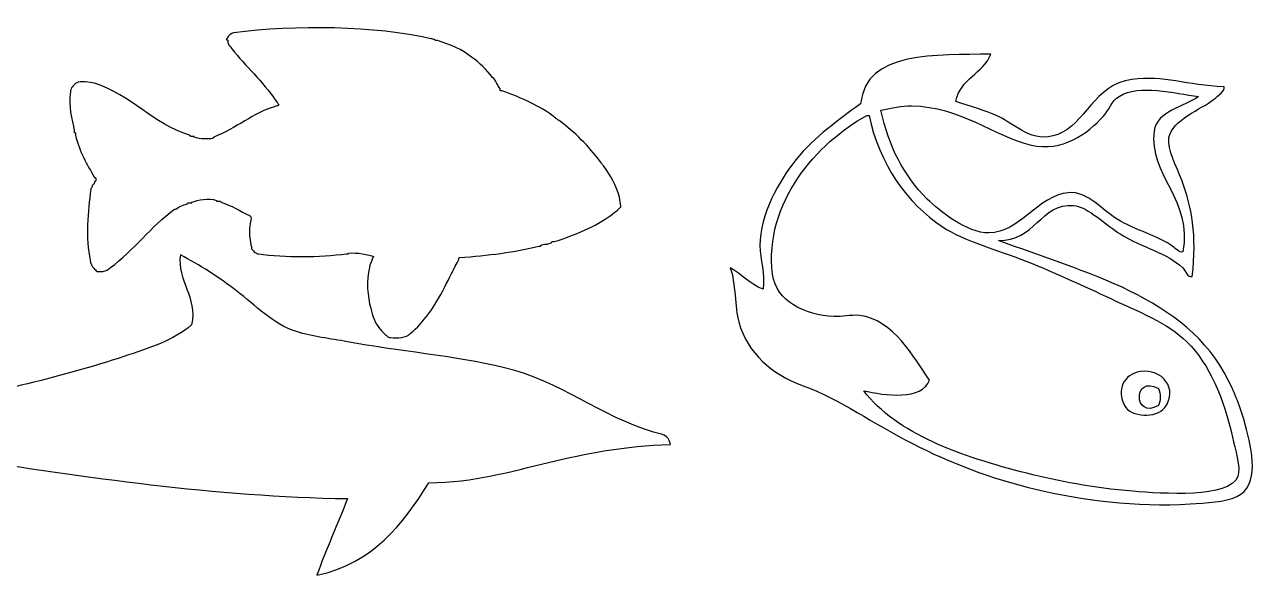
# Model space of a CAD drawing. Header units: centimetres. Extents: x -66 to 65, y -66 to 66.
# Drawn here: x 41.07 to 53.39, y -65.09 to -59.6 of the extents above; entities that cross this region are included whole.
import ezdxf

# ---------------------------------------------------------------- set-up
doc = ezdxf.new("R2010")
doc.units = ezdxf.units.CM
doc.header["$MEASUREMENT"] = 0
doc.layers.add('Layer 1', color=7, linetype='Continuous')

msp = doc.modelspace()

# ---------------------------------------------------------------- linework, layer by layer
at = {"layer": 'Layer 1'}
for points, knots in [([(45.1228, -59.73922), (45.14214, -59.73464), (45.14143, -59.75015), (45.16077, -59.74554), (45.16077, -59.74554), (45.16077, -59.74766), (45.16077, -59.74977), (45.16077, -59.75186), (45.16077, -59.75186), (45.16273, -59.76046), (45.17665, -59.7571), (45.18609, -59.75818), (45.18609, -59.75818), (45.31648, -59.79657), (45.43324, -59.84859), (45.52788, -59.92272), (45.52788, -59.92272), (45.60726, -59.98051), (45.67639, -60.04845), (45.73672, -60.12523), (45.73672, -60.12523), (45.76958, -60.15568), (45.78567, -60.20291), (45.81268, -60.23919), (45.81268, -60.23919), (45.81268, -60.24549), (45.81268, -60.25186), (45.81268, -60.25816), (45.81268, -60.25816), (45.81898, -60.25816), (45.82535, -60.25816), (45.83165, -60.25816), (45.83165, -60.25816), (46.02305, -60.33044), (46.20858, -60.40868), (46.35698, -60.52399), (46.35698, -60.52399), (46.36317, -60.53254), (46.37383, -60.53666), (46.38225, -60.54299), (46.38225, -60.54299), (46.38392, -60.55188), (46.39614, -60.55019), (46.40127, -60.55566), (46.40127, -60.55566), (46.55703, -60.67417), (46.6952, -60.81024), (46.81267, -60.96703), (46.81267, -60.96703), (46.81571, -60.97452), (46.81939, -60.9814), (46.82529, -60.98603), (46.82529, -60.98603), (46.83164, -60.99444), (46.83574, -61.00513), (46.84431, -61.01135), (46.84431, -61.01135), (46.91112, -61.10065), (46.96906, -61.19881), (47.00253, -61.32147), (47.00253, -61.32147), (47.00335, -61.35436), (47.0143, -61.37714), (47.0152, -61.41008), (47.0152, -61.41008), (47.01623, -61.41744), (47.0138, -61.42135), (47.00885, -61.42275), (47.00885, -61.42275), (46.98488, -61.4536), (46.94866, -61.47223), (46.92027, -61.49871), (46.92027, -61.49871), (46.75837, -61.61529), (46.56292, -61.69829), (46.35065, -61.76451), (46.35065, -61.76451), (46.34062, -61.76507), (46.32652, -61.76149), (46.32533, -61.77083), (46.32533, -61.77083), (46.32533, -61.77295), (46.32533, -61.77506), (46.32533, -61.77715), (46.32533, -61.77715), (46.30017, -61.77519), (46.29355, -61.79178), (46.26839, -61.78982), (46.26839, -61.78982), (46.24783, -61.79038), (46.22947, -61.79307), (46.21775, -61.80249), (46.21775, -61.80249), (46.21775, -61.80458), (46.21775, -61.8067), (46.21775, -61.80881), (46.21775, -61.80881), (46.21145, -61.80881), (46.20508, -61.80881), (46.19878, -61.80881), (46.19878, -61.80881), (45.95822, -61.86996), (45.68967, -61.90303), (45.40768, -61.92271), (45.40768, -61.92271), (45.4003, -61.92379), (45.4008, -61.93274), (45.40133, -61.94173), (45.40133, -61.94173), (45.30005, -62.12308), (45.22025, -62.32598), (45.09759, -62.48598), (45.09759, -62.48598), (45.04261, -62.5576), (44.98821, -62.62981), (44.91402, -62.6822), (44.91402, -62.6822), (44.89598, -62.70427), (44.86428, -62.71263), (44.83176, -62.72019), (44.83176, -62.72019), (44.79239, -62.72535), (44.75601, -62.7295), (44.7178, -62.72019), (44.7178, -62.72019), (44.70208, -62.72112), (44.69155, -62.71691), (44.68618, -62.70752), (44.68618, -62.70752), (44.65776, -62.68529), (44.63244, -62.65997), (44.61022, -62.63156), (44.61022, -62.63156), (44.56561, -62.57912), (44.54119, -62.50654), (44.52164, -62.42905), (44.52164, -62.42905), (44.48923, -62.31607), (44.47605, -62.14817), (44.50897, -62.024), (44.50897, -62.024), (44.5122, -61.98503), (44.53299, -61.96365), (44.54059, -61.92907), (44.54059, -61.92907), (44.54747, -61.92748), (44.54488, -61.91645), (44.55326, -61.9164), (44.55326, -61.9164), (44.51016, -61.8919), (44.37498, -61.87113), (44.30011, -61.87841), (44.30011, -61.87841), (44.30011, -61.88053), (44.30011, -61.88264), (44.30011, -61.88473), (44.30011, -61.88473), (44.29381, -61.88473), (44.28744, -61.88473), (44.28114, -61.88473), (44.28114, -61.88473), (44.00875, -61.92212), (43.67199, -61.92627), (43.4014, -61.88473), (43.4014, -61.88473), (43.39243, -61.88529), (43.38349, -61.88579), (43.38243, -61.87841), (43.38243, -61.87841), (43.36708, -61.87055), (43.35296, -61.86145), (43.34444, -61.84679), (43.34444, -61.84679), (43.33505, -61.84139), (43.33084, -61.83084), (43.33177, -61.81512), (43.33177, -61.81512), (43.32142, -61.76212), (43.30835, -61.69725), (43.3128, -61.62525), (43.3128, -61.62525), (43.31584, -61.57548), (43.34614, -61.51648), (43.3128, -61.505), (43.3128, -61.505), (43.21781, -61.46071), (43.1378, -61.40152), (43.02798, -61.3721), (43.02798, -61.3721), (43.02798, -61.37001), (43.02798, -61.36792), (43.02798, -61.3658), (43.02798, -61.3658), (43.02602, -61.3572), (43.01213, -61.36053), (43.00266, -61.35945), (43.00266, -61.35945), (42.99634, -61.35945), (42.98999, -61.35945), (42.98366, -61.35945), (42.98366, -61.35945), (42.98366, -61.35733), (42.98366, -61.35527), (42.98366, -61.35315), (42.98366, -61.35315), (42.90783, -61.32505), (42.79893, -61.34728), (42.73686, -61.37212), (42.73686, -61.37212), (42.73686, -61.37424), (42.73686, -61.37635), (42.73686, -61.37847), (42.73686, -61.37847), (42.73051, -61.37847), (42.72419, -61.37847), (42.71784, -61.37847), (42.71784, -61.37847), (42.70781, -61.379), (42.69371, -61.37543), (42.69255, -61.38477), (42.69255, -61.38477), (42.69255, -61.38689), (42.69255, -61.389), (42.69255, -61.39112), (42.69255, -61.39112), (42.64556, -61.39898), (42.60799, -61.41623), (42.57862, -61.44173), (42.57862, -61.44173), (42.57439, -61.44173), (42.57018, -61.44173), (42.56595, -61.44173), (42.56595, -61.44173), (42.33087, -61.61384), (42.16145, -61.85154), (41.92672, -62.024), (41.92672, -62.024), (41.90841, -62.04363), (41.88306, -62.05625), (41.85081, -62.06199), (41.85081, -62.06199), (41.83179, -62.06199), (41.81282, -62.06199), (41.79385, -62.06199), (41.79385, -62.06199), (41.78173, -62.05294), (41.7712, -62.04244), (41.76221, -62.03032), (41.76221, -62.03032), (41.74081, -62.01164), (41.72961, -61.9828), (41.72422, -61.94806), (41.72422, -61.94806), (41.67824, -61.7384), (41.70033, -61.45424), (41.73057, -61.24556), (41.73057, -61.24556), (41.73001, -61.23656), (41.72951, -61.22762), (41.73687, -61.22656), (41.73687, -61.22656), (41.74859, -61.22561), (41.74073, -61.20513), (41.74954, -61.20124), (41.74954, -61.20124), (41.75811, -61.19502), (41.76221, -61.18436), (41.76854, -61.17592), (41.76854, -61.17592), (41.76854, -61.17171), (41.76854, -61.16751), (41.76854, -61.16327), (41.76854, -61.16327), (41.77063, -61.16327), (41.77275, -61.16327), (41.77486, -61.16327), (41.77486, -61.16327), (41.78526, -61.1643), (41.78526, -61.12424), (41.77486, -61.12528), (41.77486, -61.12528), (41.77274, -61.12528), (41.77063, -61.12528), (41.76854, -61.12528), (41.76854, -61.12528), (41.69435, -60.99479), (41.61667, -60.86787), (41.57865, -60.70123), (41.57865, -60.70123), (41.57812, -60.6912), (41.58169, -60.6771), (41.57235, -60.67594), (41.57235, -60.67594), (41.57023, -60.67594), (41.56812, -60.67594), (41.56603, -60.67594), (41.56603, -60.67594), (41.56603, -60.66962), (41.56603, -60.66327), (41.56603, -60.65694), (41.56603, -60.65694), (41.54317, -60.54066), (41.50594, -60.41175), (41.52804, -60.27086), (41.52804, -60.27086), (41.53005, -60.24967), (41.53458, -60.23096), (41.54704, -60.22025), (41.54704, -60.22025), (41.55784, -60.2057), (41.57051, -60.19308), (41.58503, -60.18226), (41.58503, -60.18226), (41.63263, -60.15625), (41.71655, -60.1739), (41.76857, -60.18226), (41.76857, -60.18226), (42.13687, -60.30341), (42.34348, -60.58623), (42.7179, -60.70121), (42.7179, -60.70121), (42.7179, -60.70333), (42.7179, -60.70544), (42.7179, -60.70756), (42.7179, -60.70756), (42.71986, -60.71613), (42.73378, -60.71277), (42.74322, -60.71386), (42.74322, -60.71386), (42.74957, -60.71386), (42.75589, -60.71386), (42.76222, -60.71386), (42.76222, -60.71386), (42.76222, -60.71598), (42.76222, -60.71809), (42.76222, -60.72021), (42.76222, -60.72021), (42.79069, -60.73394), (42.82654, -60.74027), (42.8698, -60.73918), (42.8698, -60.73918), (42.87612, -60.73918), (42.88247, -60.73918), (42.8888, -60.73918), (42.8888, -60.73918), (42.91716, -60.74011), (42.94296, -60.73852), (42.95841, -60.72651), (42.95841, -60.72651), (42.95841, -60.72439), (42.95841, -60.72228), (42.95841, -60.72021), (42.95841, -60.72021), (43.18325, -60.63279), (43.34325, -60.48058), (43.585, -60.41007), (43.585, -60.41007), (43.58712, -60.41007), (43.58921, -60.41007), (43.5913, -60.41007), (43.5913, -60.41007), (43.599, -60.412), (43.61315, -60.39181), (43.59765, -60.39107), (43.59765, -60.39107), (43.59088, -60.37676), (43.58328, -60.36324), (43.57233, -60.35308), (43.57233, -60.35308), (43.4444, -60.16456), (43.27793, -60.0146), (43.13564, -59.84045), (43.13564, -59.84045), (43.12532, -59.81698), (43.09963, -59.80899), (43.09765, -59.77716), (43.09765, -59.77716), (43.09709, -59.76713), (43.10069, -59.753), (43.09133, -59.75184), (43.09133, -59.75184), (43.08921, -59.75184), (43.08712, -59.75184), (43.08503, -59.75184), (43.08503, -59.75184), (43.08447, -59.74287), (43.08397, -59.7339), (43.09133, -59.73284), (43.09133, -59.73284), (43.09996, -59.71196), (43.11475, -59.69717), (43.13565, -59.68855), (43.13565, -59.68855), (43.13666, -59.68112), (43.14721, -59.68321), (43.15465, -59.6822), (43.15465, -59.6822), (43.76448, -59.59936), (44.57339, -59.6109), (45.1228, -59.73922)], [0, 0, 0, 0, 0.00990099, 0.00990099, 0.00990099, 0.00990099, 0.01980198, 0.01980198, 0.01980198, 0.01980198, 0.02970297, 0.02970297, 0.02970297, 0.02970297, 0.03960396, 0.03960396, 0.03960396, 0.03960396, 0.04950495, 0.04950495, 0.04950495, 0.04950495, 0.05940594, 0.05940594, 0.05940594, 0.05940594, 0.06930693, 0.06930693, 0.06930693, 0.06930693, 0.07920792, 0.07920792, 0.07920792, 0.07920792, 0.08910891, 0.08910891, 0.08910891, 0.08910891, 0.0990099, 0.0990099, 0.0990099, 0.0990099, 0.10891089, 0.10891089, 0.10891089, 0.10891089, 0.11881188, 0.11881188, 0.11881188, 0.11881188, 0.12871287, 0.12871287, 0.12871287, 0.12871287, 0.13861386, 0.13861386, 0.13861386, 0.13861386, 0.14851485, 0.14851485, 0.14851485, 0.14851485, 0.15841584, 0.15841584, 0.15841584, 0.15841584, 0.16831683, 0.16831683, 0.16831683, 0.16831683, 0.17821782, 0.17821782, 0.17821782, 0.17821782, 0.18811881, 0.18811881, 0.18811881, 0.18811881, 0.1980198, 0.1980198, 0.1980198, 0.1980198, 0.20792079, 0.20792079, 0.20792079, 0.20792079, 0.21782178, 0.21782178, 0.21782178, 0.21782178, 0.22772277, 0.22772277, 0.22772277, 0.22772277, 0.23762376, 0.23762376, 0.23762376, 0.23762376, 0.24752475, 0.24752475, 0.24752475, 0.24752475, 0.25742574, 0.25742574, 0.25742574, 0.25742574, 0.26732673, 0.26732673, 0.26732673, 0.26732673, 0.27722772, 0.27722772, 0.27722772, 0.27722772, 0.28712871, 0.28712871, 0.28712871, 0.28712871, 0.2970297, 0.2970297, 0.2970297, 0.2970297, 0.30693069, 0.30693069, 0.30693069, 0.30693069, 0.31683168, 0.31683168, 0.31683168, 0.31683168, 0.32673267, 0.32673267, 0.32673267, 0.32673267, 0.33663366, 0.33663366, 0.33663366, 0.33663366, 0.34653465, 0.34653465, 0.34653465, 0.34653465, 0.35643564, 0.35643564, 0.35643564, 0.35643564, 0.36633663, 0.36633663, 0.36633663, 0.36633663, 0.37623762, 0.37623762, 0.37623762, 0.37623762, 0.38613861, 0.38613861, 0.38613861, 0.38613861, 0.3960396, 0.3960396, 0.3960396, 0.3960396, 0.40594059, 0.40594059, 0.40594059, 0.40594059, 0.41584158, 0.41584158, 0.41584158, 0.41584158, 0.42574257, 0.42574257, 0.42574257, 0.42574257, 0.43564356, 0.43564356, 0.43564356, 0.43564356, 0.44554455, 0.44554455, 0.44554455, 0.44554455, 0.45544554, 0.45544554, 0.45544554, 0.45544554, 0.46534653, 0.46534653, 0.46534653, 0.46534653, 0.47524752, 0.47524752, 0.47524752, 0.47524752, 0.48514851, 0.48514851, 0.48514851, 0.48514851, 0.4950495, 0.4950495, 0.4950495, 0.4950495, 0.5049505, 0.5049505, 0.5049505, 0.5049505, 0.51485149, 0.51485149, 0.51485149, 0.51485149, 0.52475248, 0.52475248, 0.52475248, 0.52475248, 0.53465347, 0.53465347, 0.53465347, 0.53465347, 0.54455446, 0.54455446, 0.54455446, 0.54455446, 0.55445545, 0.55445545, 0.55445545, 0.55445545, 0.56435644, 0.56435644, 0.56435644, 0.56435644, 0.57425743, 0.57425743, 0.57425743, 0.57425743, 0.58415842, 0.58415842, 0.58415842, 0.58415842, 0.59405941, 0.59405941, 0.59405941, 0.59405941, 0.6039604, 0.6039604, 0.6039604, 0.6039604, 0.61386139, 0.61386139, 0.61386139, 0.61386139, 0.62376238, 0.62376238, 0.62376238, 0.62376238, 0.63366337, 0.63366337, 0.63366337, 0.63366337, 0.64356436, 0.64356436, 0.64356436, 0.64356436, 0.65346535, 0.65346535, 0.65346535, 0.65346535, 0.66336634, 0.66336634, 0.66336634, 0.66336634, 0.67326733, 0.67326733, 0.67326733, 0.67326733, 0.68316832, 0.68316832, 0.68316832, 0.68316832, 0.69306931, 0.69306931, 0.69306931, 0.69306931, 0.7029703, 0.7029703, 0.7029703, 0.7029703, 0.71287129, 0.71287129, 0.71287129, 0.71287129, 0.72277228, 0.72277228, 0.72277228, 0.72277228, 0.73267327, 0.73267327, 0.73267327, 0.73267327, 0.74257426, 0.74257426, 0.74257426, 0.74257426, 0.75247525, 0.75247525, 0.75247525, 0.75247525, 0.76237624, 0.76237624, 0.76237624, 0.76237624, 0.77227723, 0.77227723, 0.77227723, 0.77227723, 0.78217822, 0.78217822, 0.78217822, 0.78217822, 0.79207921, 0.79207921, 0.79207921, 0.79207921, 0.8019802, 0.8019802, 0.8019802, 0.8019802, 0.81188119, 0.81188119, 0.81188119, 0.81188119, 0.82178218, 0.82178218, 0.82178218, 0.82178218, 0.83168317, 0.83168317, 0.83168317, 0.83168317, 0.84158416, 0.84158416, 0.84158416, 0.84158416, 0.85148515, 0.85148515, 0.85148515, 0.85148515, 0.86138614, 0.86138614, 0.86138614, 0.86138614, 0.87128713, 0.87128713, 0.87128713, 0.87128713, 0.88118812, 0.88118812, 0.88118812, 0.88118812, 0.89108911, 0.89108911, 0.89108911, 0.89108911, 0.9009901, 0.9009901, 0.9009901, 0.9009901, 0.91089109, 0.91089109, 0.91089109, 0.91089109, 0.92079208, 0.92079208, 0.92079208, 0.92079208, 0.93069307, 0.93069307, 0.93069307, 0.93069307, 0.94059406, 0.94059406, 0.94059406, 0.94059406, 0.95049505, 0.95049505, 0.95049505, 0.95049505, 0.96039604, 0.96039604, 0.96039604, 0.96039604, 0.97029703, 0.97029703, 0.97029703, 0.97029703, 0.98019802, 0.98019802, 0.98019802, 0.98019802, 1, 1, 1, 1]), ([(50.70511, -59.89191), (50.62759, -60.08913), (50.39671, -60.13295), (50.35642, -60.36739), (50.35642, -60.36739), (50.5134, -60.4189), (50.64249, -60.45256), (50.77907, -60.51535), (50.77907, -60.51535), (50.95941, -60.59822), (51.11324, -60.78848), (51.37078, -60.69495), (51.37078, -60.69495), (51.6469, -60.59467), (51.73, -60.19888), (52.1104, -60.14552), (52.1104, -60.14552), (52.42502, -60.10139), (52.65825, -60.20566), (53.02967, -60.2195), (53.02967, -60.2195), (53.04369, -60.25562), (52.97075, -60.30739), (52.924, -60.34626), (52.924, -60.34626), (52.81131, -60.43995), (52.50567, -60.55121), (52.48021, -60.72665), (52.48021, -60.72665), (52.46285, -60.84659), (52.55699, -61.0183), (52.60702, -61.14932), (52.60702, -61.14932), (52.70899, -61.41626), (52.75976, -61.70095), (52.71269, -62.11084), (52.71269, -62.11084), (52.66432, -62.12473), (52.64861, -62.05692), (52.61757, -62.02631), (52.61757, -62.02631), (52.4653, -61.87603), (52.22062, -61.82999), (51.99416, -61.6882), (51.99416, -61.6882), (51.86817, -61.60933), (51.66909, -61.41541), (51.52923, -61.4029), (51.52923, -61.4029), (51.20093, -61.37356), (51.14156, -61.77083), (50.77903, -61.75162), (50.77903, -61.75162), (51.63284, -62.07611), (52.65805, -62.31209), (53.07191, -63.14634), (53.07191, -63.14634), (53.1316, -63.26667), (53.19775, -63.42206), (53.24095, -63.5901), (53.24095, -63.5901), (53.30847, -63.85267), (53.3907, -64.19862), (53.15647, -64.3086), (53.15647, -64.3086), (53.04339, -64.3617), (52.84685, -64.37374), (52.69154, -64.38258), (52.69154, -64.38258), (52.14832, -64.41346), (51.60781, -64.34287), (51.14889, -64.23465), (51.14889, -64.23465), (50.69944, -64.12866), (50.29952, -63.97091), (49.92323, -63.78028), (49.92323, -63.78028), (49.52088, -63.57647), (49.21872, -63.34581), (48.82434, -63.19915), (48.82434, -63.19915), (48.52121, -63.08641), (48.27988, -62.88266), (48.19037, -62.56518), (48.19037, -62.56518), (48.15137, -62.42691), (48.161, -62.17122), (48.10584, -62.0263), (48.10584, -62.0263), (48.22326, -62.08853), (48.30113, -62.19024), (48.43339, -62.23762), (48.43339, -62.23762), (48.45792, -62.0889), (48.40262, -61.94266), (48.40169, -61.80439), (48.40169, -61.80439), (48.3996, -61.49165), (48.59298, -61.15815), (48.76094, -60.94854), (48.76094, -60.94854), (48.94998, -60.71266), (49.19626, -60.54235), (49.40547, -60.38852), (49.40547, -60.38852), (49.46085, -59.85194), (50.16298, -59.9066), (50.70511, -59.89191)], [0, 0, 0, 0, 0.03571429, 0.03571429, 0.03571429, 0.03571429, 0.07142857, 0.07142857, 0.07142857, 0.07142857, 0.10714286, 0.10714286, 0.10714286, 0.10714286, 0.14285714, 0.14285714, 0.14285714, 0.14285714, 0.17857143, 0.17857143, 0.17857143, 0.17857143, 0.21428571, 0.21428571, 0.21428571, 0.21428571, 0.25, 0.25, 0.25, 0.25, 0.28571429, 0.28571429, 0.28571429, 0.28571429, 0.32142857, 0.32142857, 0.32142857, 0.32142857, 0.35714286, 0.35714286, 0.35714286, 0.35714286, 0.39285714, 0.39285714, 0.39285714, 0.39285714, 0.42857143, 0.42857143, 0.42857143, 0.42857143, 0.46428571, 0.46428571, 0.46428571, 0.46428571, 0.5, 0.5, 0.5, 0.5, 0.53571429, 0.53571429, 0.53571429, 0.53571429, 0.57142857, 0.57142857, 0.57142857, 0.57142857, 0.60714286, 0.60714286, 0.60714286, 0.60714286, 0.64285714, 0.64285714, 0.64285714, 0.64285714, 0.67857143, 0.67857143, 0.67857143, 0.67857143, 0.71428571, 0.71428571, 0.71428571, 0.71428571, 0.75, 0.75, 0.75, 0.75, 0.78571429, 0.78571429, 0.78571429, 0.78571429, 0.82142857, 0.82142857, 0.82142857, 0.82142857, 0.85714286, 0.85714286, 0.85714286, 0.85714286, 0.89285714, 0.89285714, 0.89285714, 0.89285714, 0.92857143, 0.92857143, 0.92857143, 0.92857143, 1, 1, 1, 1]), ([(51.98363, -60.31459), (51.90828, -60.36163), (51.87954, -60.45596), (51.82514, -60.51536), (51.82514, -60.51536), (51.67229, -60.68207), (51.41755, -60.87477), (51.10661, -60.80063), (51.10661, -60.80063), (50.72982, -60.71078), (50.40229, -60.41516), (49.91265, -60.40968), (49.91265, -60.40968), (49.81158, -60.40857), (49.72289, -60.43124), (49.60621, -60.45193), (49.60621, -60.45193), (49.69175, -60.82044), (49.82616, -61.09452), (50.07114, -61.3395), (50.07114, -61.3395), (50.19568, -61.46407), (50.47116, -61.67798), (50.68397, -61.67761), (50.68397, -61.67761), (50.98985, -61.67711), (51.17572, -61.30521), (51.47642, -61.2761), (51.47642, -61.2761), (51.67147, -61.25724), (51.82683, -61.45991), (51.96246, -61.54023), (51.96246, -61.54023), (52.15132, -61.6521), (52.37645, -61.70988), (52.52248, -61.81495), (52.52248, -61.81495), (52.54928, -61.83424), (52.58053, -61.87361), (52.61757, -61.86779), (52.61757, -61.86779), (52.72245, -61.35669), (52.27163, -61.086), (52.3323, -60.66325), (52.3323, -60.66325), (52.36207, -60.4559), (52.62654, -60.426), (52.77609, -60.31458), (52.77609, -60.31458), (52.53002, -60.28823), (52.1863, -60.18785), (51.98363, -60.31459)], [0, 0, 0, 0, 0.07142857, 0.07142857, 0.07142857, 0.07142857, 0.14285714, 0.14285714, 0.14285714, 0.14285714, 0.21428571, 0.21428571, 0.21428571, 0.21428571, 0.28571429, 0.28571429, 0.28571429, 0.28571429, 0.35714286, 0.35714286, 0.35714286, 0.35714286, 0.42857143, 0.42857143, 0.42857143, 0.42857143, 0.5, 0.5, 0.5, 0.5, 0.57142857, 0.57142857, 0.57142857, 0.57142857, 0.64285714, 0.64285714, 0.64285714, 0.64285714, 0.71428571, 0.71428571, 0.71428571, 0.71428571, 0.78571429, 0.78571429, 0.78571429, 0.78571429, 0.85714286, 0.85714286, 0.85714286, 0.85714286, 1, 1, 1, 1]), ([(48.52849, -62.08965), (48.5627, -62.35945), (48.84721, -62.4961), (49.14132, -62.51232), (49.14132, -62.51232), (49.21702, -62.5165), (49.30721, -62.49208), (49.3949, -62.50176), (49.3949, -62.50176), (49.73473, -62.5392), (49.93891, -62.92554), (50.09226, -63.14629), (50.09226, -63.14629), (50.02429, -63.35132), (49.64443, -63.3012), (49.43715, -63.25196), (49.43715, -63.25196), (49.7669, -63.68514), (50.4051, -63.90937), (51.06434, -64.07608), (51.06434, -64.07608), (51.37448, -64.15453), (51.71744, -64.22306), (52.12095, -64.25571), (52.12095, -64.25571), (52.41083, -64.27921), (53.09025, -64.32752), (53.16701, -64.10778), (53.16701, -64.10778), (53.19834, -64.01817), (53.1392, -63.82634), (53.11417, -63.71686), (53.11417, -63.71686), (53.02315, -63.31885), (52.88454, -62.98878), (52.6598, -62.76592), (52.6598, -62.76592), (52.4647, -62.57235), (52.17715, -62.46387), (51.89907, -62.33269), (51.89907, -62.33269), (51.62329, -62.20259), (51.34392, -62.07472), (51.06434, -61.96286), (51.06434, -61.96286), (50.74131, -61.83361), (50.45, -61.76651), (50.21905, -61.61419), (50.21905, -61.61419), (49.87369, -61.38644), (49.5876, -60.98438), (49.48996, -60.50474), (49.48996, -60.50474), (49.48292, -60.50474), (49.47588, -60.50474), (49.46882, -60.50474), (49.46882, -60.50474), (48.97455, -60.77565), (48.438, -61.37665), (48.52849, -62.08965)], [0, 0, 0, 0, 0.0625, 0.0625, 0.0625, 0.0625, 0.125, 0.125, 0.125, 0.125, 0.1875, 0.1875, 0.1875, 0.1875, 0.25, 0.25, 0.25, 0.25, 0.3125, 0.3125, 0.3125, 0.3125, 0.375, 0.375, 0.375, 0.375, 0.4375, 0.4375, 0.4375, 0.4375, 0.5, 0.5, 0.5, 0.5, 0.5625, 0.5625, 0.5625, 0.5625, 0.625, 0.625, 0.625, 0.625, 0.6875, 0.6875, 0.6875, 0.6875, 0.75, 0.75, 0.75, 0.75, 0.8125, 0.8125, 0.8125, 0.8125, 0.875, 0.875, 0.875, 0.875, 1, 1, 1, 1]), ([(38.85278, -63.31568), (39.09675, -63.31504), (39.29778, -63.38651), (39.49447, -63.45075), (39.49447, -63.45075), (39.55355, -63.47009), (39.62901, -63.50338), (39.68584, -63.50705), (39.68584, -63.50705), (39.7954, -63.51414), (39.9469, -63.44974), (40.09108, -63.41701), (40.09108, -63.41701), (40.77352, -63.26191), (41.44294, -63.11644), (42.06111, -62.91044), (42.06111, -62.91044), (42.30984, -62.82752), (42.55699, -62.75068), (42.73651, -62.59524), (42.73651, -62.59524), (42.7943, -62.316), (42.58943, -62.15352), (42.62396, -61.89724), (42.62396, -61.89724), (42.81904, -61.99744), (43.00425, -62.11936), (43.18678, -62.25752), (43.18678, -62.25752), (43.3717, -62.39741), (43.54725, -62.58923), (43.78342, -62.66278), (43.78342, -62.66278), (43.93844, -62.71101), (44.12116, -62.73255), (44.28999, -62.76406), (44.28999, -62.76406), (44.79175, -62.8578), (45.3406, -62.90122), (45.85476, -63.02298), (45.85476, -63.02298), (46.41083, -63.15469), (46.80427, -63.50389), (47.34071, -63.66465), (47.34071, -63.66465), (47.40709, -63.68452), (47.49951, -63.68973), (47.50959, -63.78845), (47.50959, -63.78845), (47.04625, -63.80083), (46.67105, -63.87941), (46.29383, -63.9686), (46.29383, -63.9686), (45.91947, -64.0571), (45.55189, -64.16646), (45.10048, -64.17119), (45.10048, -64.17119), (44.84103, -64.59093), (44.54303, -64.97211), (43.98605, -65.09435), (43.98605, -65.09435), (44.075, -64.82678), (44.19483, -64.59016), (44.28998, -64.3288), (44.28998, -64.3288), (42.96339, -64.30798), (41.67505, -64.11584), (40.44, -63.92356), (40.44, -63.92356), (40.27053, -63.89715), (40.05485, -63.82461), (39.89964, -63.85601), (39.89964, -63.85601), (39.82741, -63.87064), (39.74063, -63.94584), (39.65199, -63.99111), (39.65199, -63.99111), (39.40558, -64.11705), (39.10213, -64.26117), (38.81898, -64.3288), (38.81898, -64.3288), (38.95643, -64.19204), (39.21088, -64.06464), (39.17921, -63.7772), (39.17921, -63.7772), (39.15488, -63.55613), (38.94832, -63.45024), (38.85278, -63.31568)], [0, 0, 0, 0, 0.04347826, 0.04347826, 0.04347826, 0.04347826, 0.08695652, 0.08695652, 0.08695652, 0.08695652, 0.13043478, 0.13043478, 0.13043478, 0.13043478, 0.17391304, 0.17391304, 0.17391304, 0.17391304, 0.2173913, 0.2173913, 0.2173913, 0.2173913, 0.26086957, 0.26086957, 0.26086957, 0.26086957, 0.30434783, 0.30434783, 0.30434783, 0.30434783, 0.34782609, 0.34782609, 0.34782609, 0.34782609, 0.39130435, 0.39130435, 0.39130435, 0.39130435, 0.43478261, 0.43478261, 0.43478261, 0.43478261, 0.47826087, 0.47826087, 0.47826087, 0.47826087, 0.52173913, 0.52173913, 0.52173913, 0.52173913, 0.56521739, 0.56521739, 0.56521739, 0.56521739, 0.60869565, 0.60869565, 0.60869565, 0.60869565, 0.65217391, 0.65217391, 0.65217391, 0.65217391, 0.69565217, 0.69565217, 0.69565217, 0.69565217, 0.73913043, 0.73913043, 0.73913043, 0.73913043, 0.7826087, 0.7826087, 0.7826087, 0.7826087, 0.82608696, 0.82608696, 0.82608696, 0.82608696, 0.86956522, 0.86956522, 0.86956522, 0.86956522, 0.91304348, 0.91304348, 0.91304348, 0.91304348, 1, 1, 1, 1]), ([(52.19495, -63.06178), (52.41154, -63.02625), (52.5792, -63.23617), (52.43797, -63.421), (52.43797, -63.421), (52.35465, -63.53003), (52.0997, -63.51718), (52.03646, -63.39986), (52.03646, -63.39986), (51.95365, -63.24633), (52.02633, -63.08946), (52.19495, -63.06178)], [0, 0, 0, 0, 0.25, 0.25, 0.25, 0.25, 0.5, 0.5, 0.5, 0.5, 1, 1, 1, 1]), ([(52.37458, -63.39987), (52.39956, -63.34841), (52.39956, -63.28232), (52.37458, -63.23083), (52.37458, -63.23083), (52.12052, -63.08403), (52.12296, -63.54502), (52.37458, -63.39987)], [0, 0, 0, 0, 0.33333333, 0.33333333, 0.33333333, 0.33333333, 1, 1, 1, 1])]:
    msp.add_open_spline(points, degree=3, knots=knots, dxfattribs=at)

doc.saveas('drawing.dxf')
